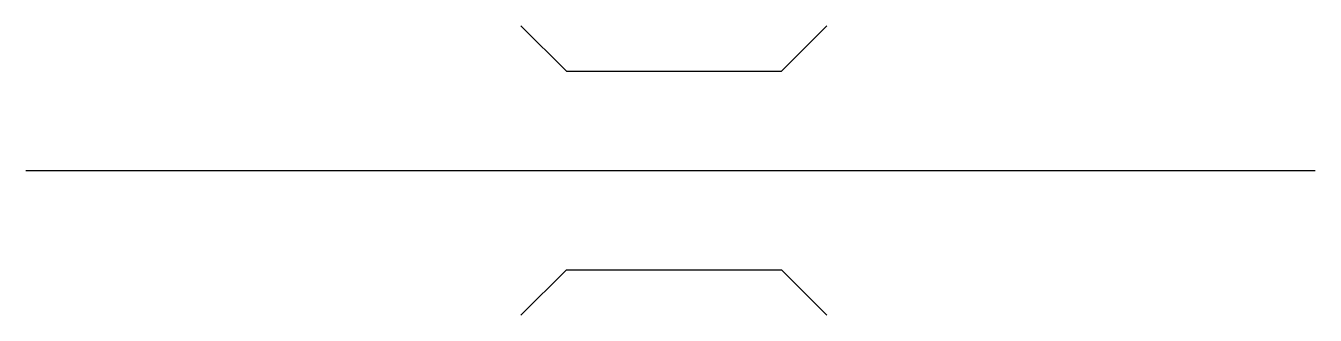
# Model space of a CAD drawing. Header units: metres. Extents: x 9.5 to 39.5, y 11.9 to 18.7.
import ezdxf

# ---------------------------------------------------------------- set-up
doc = ezdxf.new("R2010")
doc.units = ezdxf.units.M

msp = doc.modelspace()

# ---------------------------------------------------------------- linework, layer by layer
for p, q in [((22.06, 17.61), (21, 18.67)), ((27.06, 17.61), (28.12, 18.67)), ((22.06, 17.61), (27.06, 17.61)), ((22.06, 12.99), (21, 11.93)), ((22.06, 12.99), (27.06, 12.99)), ((27.06, 12.99), (28.12, 11.93))]:
    msp.add_line(p, q)
msp.add_lwpolyline([(9.48, 15.3), (39.48, 15.3)])

doc.saveas('drawing.dxf')
